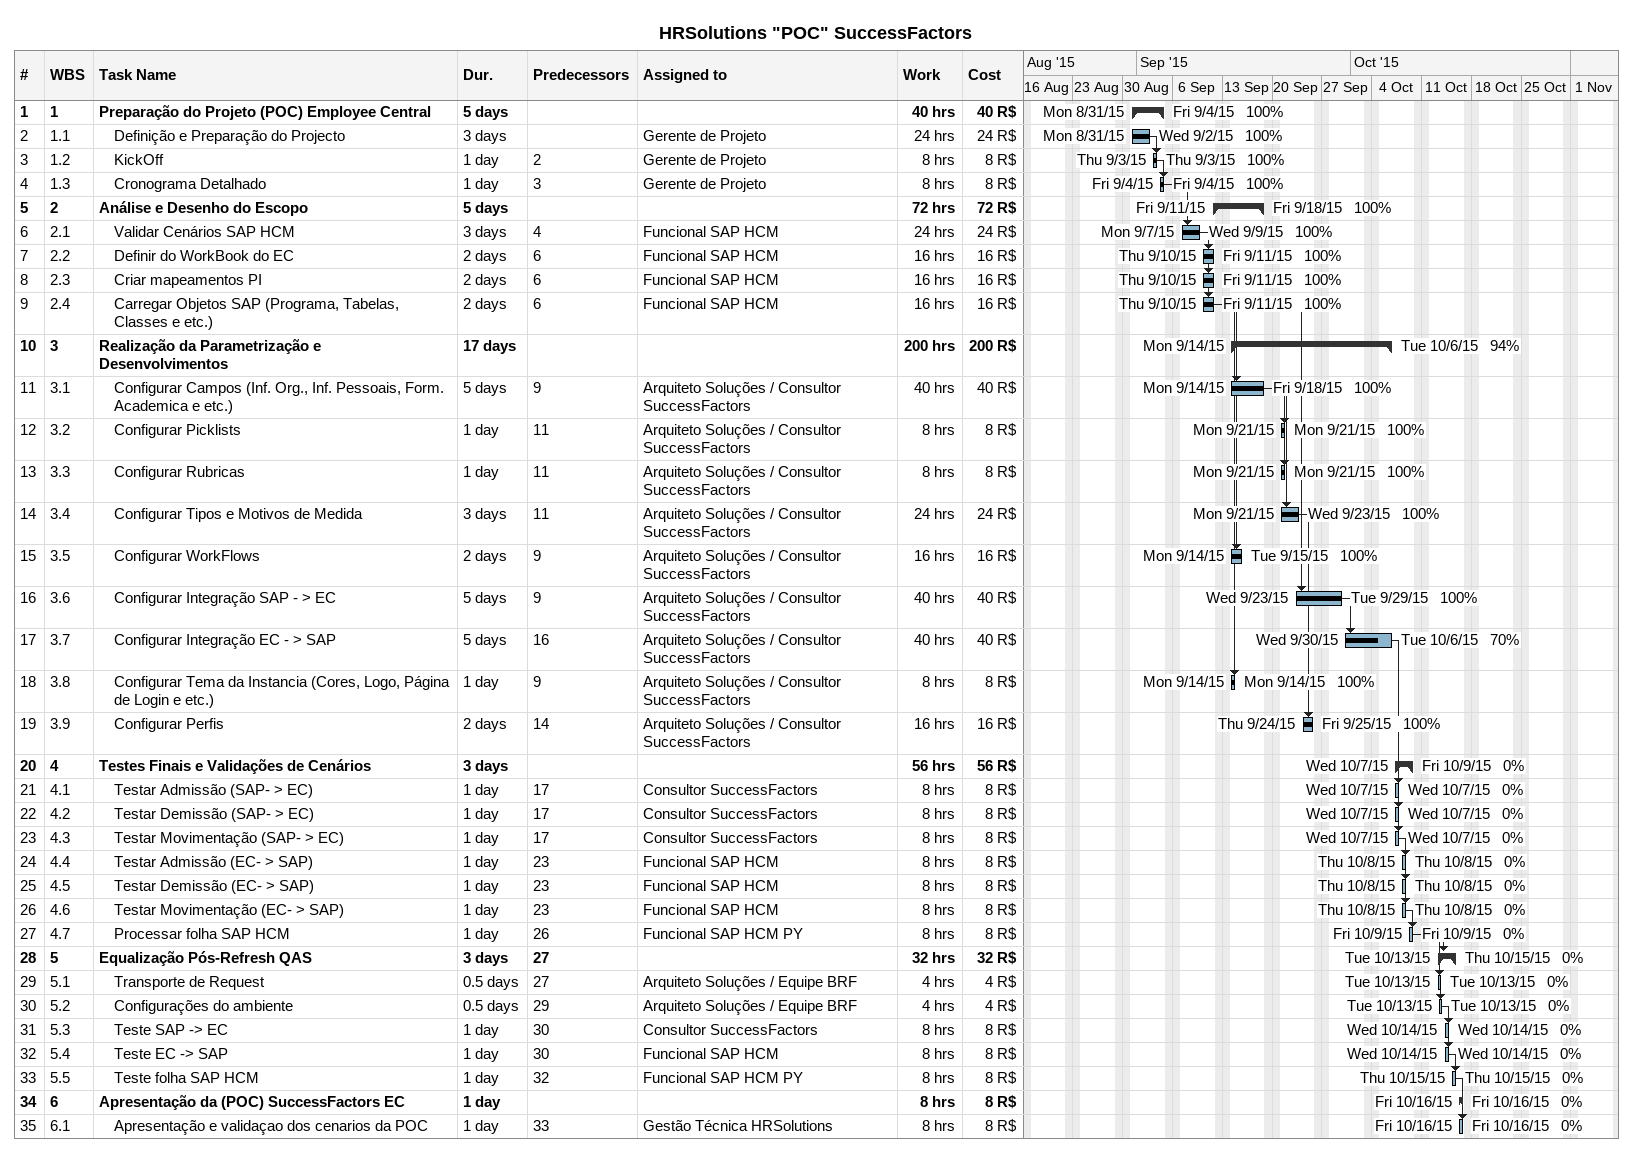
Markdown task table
HRSolutions "POC" SuccessFactors

| ID | WBS | Task | Duration | Start | Finish | Predecessors | Resources | % complete | Work (h) | Cost (R$) |
|---|---|---|---|---|---|---|---|---|---|---|
| 1 | 1 | **Preparação do Projeto (POC) Employee Central** | 5d | 2015-08-31 | 2015-09-04 |  |  | 100 | 40 | 40 |
| 2 | 1.1 | Definição e Preparação do Projecto | 3d | 2015-08-31 | 2015-09-02 |  | Gerente de Projeto | 100 | 24 | 24 |
| 3 | 1.2 | KickOff | 1d | 2015-09-03 | 2015-09-03 | 2 | Gerente de Projeto | 100 | 8 | 8 |
| 4 | 1.3 | Cronograma Detalhado | 1d | 2015-09-04 | 2015-09-04 | 3 | Gerente de Projeto | 100 | 8 | 8 |
| 5 | 2 | **Análise e Desenho do Escopo** | 5d | 2015-09-11 | 2015-09-18 |  |  | 100 | 72 | 72 |
| 6 | 2.1 | Validar Cenários SAP HCM | 3d | 2015-09-07 | 2015-09-09 | 4 | Funcional SAP HCM | 100 | 24 | 24 |
| 7 | 2.2 | Definir do WorkBook do EC | 2d | 2015-09-10 | 2015-09-11 | 6 | Funcional SAP HCM | 100 | 16 | 16 |
| 8 | 2.3 | Criar mapeamentos PI | 2d | 2015-09-10 | 2015-09-11 | 6 | Funcional SAP HCM | 100 | 16 | 16 |
| 9 | 2.4 | Carregar Objetos SAP (Programa, Tabelas, Classes e etc.) | 2d | 2015-09-10 | 2015-09-11 | 6 | Funcional SAP HCM | 100 | 16 | 16 |
| 10 | 3 | **Realização da Parametrização e Desenvolvimentos** | 17d | 2015-09-14 | 2015-10-06 |  |  | 94 | 200 | 200 |
| 11 | 3.1 | Configurar Campos (Inf. Org., Inf. Pessoais, Form. Academica e etc.) | 5d | 2015-09-14 | 2015-09-18 | 9 | Arquiteto Soluções / Consultor SuccessFactors | 100 | 40 | 40 |
| 12 | 3.2 | Configurar Picklists | 1d | 2015-09-21 | 2015-09-21 | 11 | Arquiteto Soluções / Consultor SuccessFactors | 100 | 8 | 8 |
| 13 | 3.3 | Configurar Rubricas | 1d | 2015-09-21 | 2015-09-21 | 11 | Arquiteto Soluções / Consultor SuccessFactors | 100 | 8 | 8 |
| 14 | 3.4 | Configurar Tipos e Motivos de Medida | 3d | 2015-09-21 | 2015-09-23 | 11 | Arquiteto Soluções / Consultor SuccessFactors | 100 | 24 | 24 |
| 15 | 3.5 | Configurar WorkFlows | 2d | 2015-09-14 | 2015-09-15 | 9 | Arquiteto Soluções / Consultor SuccessFactors | 100 | 16 | 16 |
| 16 | 3.6 | Configurar Integração SAP - > EC | 5d | 2015-09-23 | 2015-09-29 | 9 | Arquiteto Soluções / Consultor SuccessFactors | 100 | 40 | 40 |
| 17 | 3.7 | Configurar Integração EC - > SAP | 5d | 2015-09-30 | 2015-10-06 | 16 | Arquiteto Soluções / Consultor SuccessFactors | 70 | 40 | 40 |
| 18 | 3.8 | Configurar Tema da Instancia (Cores, Logo, Página de Login e etc.) | 1d | 2015-09-14 | 2015-09-14 | 9 | Arquiteto Soluções / Consultor SuccessFactors | 100 | 8 | 8 |
| 19 | 3.9 | Configurar Perfis | 2d | 2015-09-24 | 2015-09-25 | 14 | Arquiteto Soluções / Consultor SuccessFactors | 100 | 16 | 16 |
| 20 | 4 | **Testes Finais e Validações de Cenários** | 3d | 2015-10-07 | 2015-10-09 |  |  | 0 | 56 | 56 |
| 21 | 4.1 | Testar Admissão (SAP- > EC) | 1d | 2015-10-07 | 2015-10-07 | 17 | Consultor SuccessFactors | 0 | 8 | 8 |
| 22 | 4.2 | Testar Demissão (SAP- > EC) | 1d | 2015-10-07 | 2015-10-07 | 17 | Consultor SuccessFactors | 0 | 8 | 8 |
| 23 | 4.3 | Testar Movimentação (SAP- > EC) | 1d | 2015-10-07 | 2015-10-07 | 17 | Consultor SuccessFactors | 0 | 8 | 8 |
| 24 | 4.4 | Testar Admissão (EC- > SAP) | 1d | 2015-10-08 | 2015-10-08 | 23 | Funcional SAP HCM | 0 | 8 | 8 |
| 25 | 4.5 | Testar Demissão (EC- > SAP) | 1d | 2015-10-08 | 2015-10-08 | 23 | Funcional SAP HCM | 0 | 8 | 8 |
| 26 | 4.6 | Testar Movimentação (EC- > SAP) | 1d | 2015-10-08 | 2015-10-08 | 23 | Funcional SAP HCM | 0 | 8 | 8 |
| 27 | 4.7 | Processar folha SAP HCM | 1d | 2015-10-09 | 2015-10-09 | 26 | Funcional SAP HCM PY | 0 | 8 | 8 |
| 28 | 5 | **Equalização Pós-Refresh QAS** | 3d | 2015-10-13 | 2015-10-15 | 27 |  | 0 | 32 | 32 |
| 29 | 5.1 | Transporte de Request | 0.5d | 2015-10-13 | 2015-10-13 | 27 | Arquiteto Soluções / Equipe BRF | 0 | 4 | 4 |
| 30 | 5.2 | Configurações do ambiente | 0.5d | 2015-10-13 | 2015-10-13 | 29 | Arquiteto Soluções / Equipe BRF | 0 | 4 | 4 |
| 31 | 5.3 | Teste SAP -> EC | 1d | 2015-10-14 | 2015-10-14 | 30 | Consultor SuccessFactors | 0 | 8 | 8 |
| 32 | 5.4 | Teste EC -> SAP | 1d | 2015-10-14 | 2015-10-14 | 30 | Funcional SAP HCM | 0 | 8 | 8 |
| 33 | 5.5 | Teste folha SAP HCM | 1d | 2015-10-15 | 2015-10-15 | 32 | Funcional SAP HCM PY | 0 | 8 | 8 |
| 34 | 6 | **Apresentação da (POC) SuccessFactors EC** | 1d | 2015-10-16 | 2015-10-16 |  |  | 0 | 8 | 8 |
| 35 | 6.1 | Apresentação e validaçao dos cenarios da POC | 1d | 2015-10-16 | 2015-10-16 | 33 | Gestão Técnica HRSolutions | 0 | 8 | 8 |
